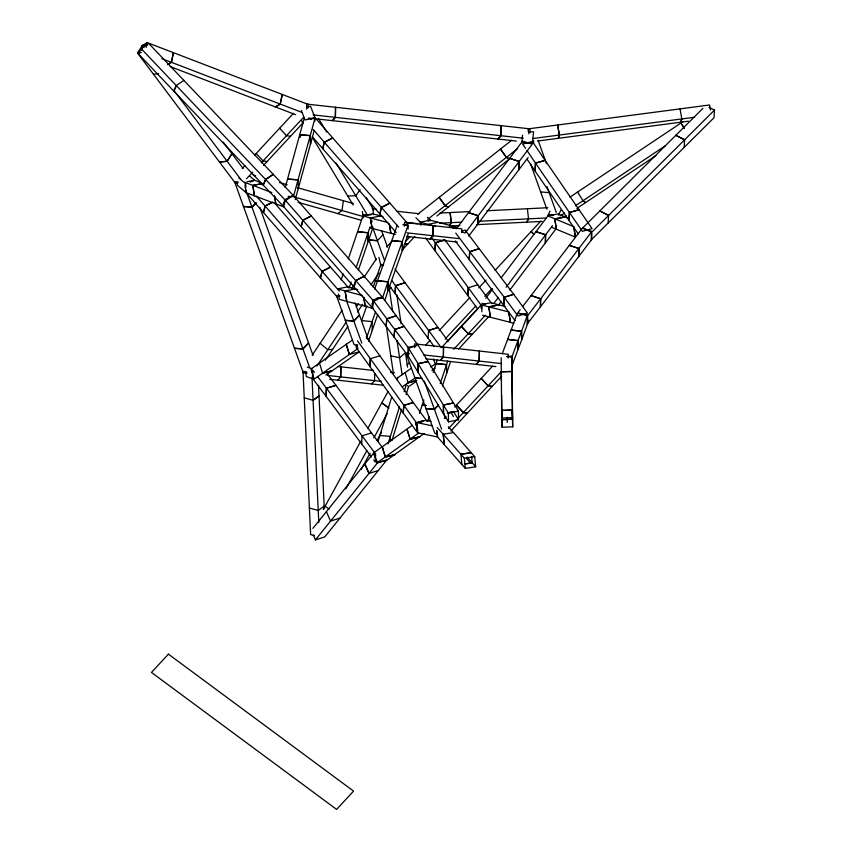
<?xml version="1.0" encoding="UTF-8"?>
<svg xmlns="http://www.w3.org/2000/svg" width="852" height="852" viewBox="0 0 852 852"><rect width="100%" height="100%" fill="white"/><g stroke="black" fill="none" stroke-linecap="round" stroke-linejoin="round"><path stroke-width="1.28" d="M501.178 357.776L501.721 417.991L512.371 417.661L512.233 410.089L501.572 410.419L502.052 427.193L512.702 426.863L511.828 356.253L507.1 356.36M512.063 380.663L511.967 360.172M414.647 347.669L414.69 343.888L443.519 347.02L508.261 354.272L508.186 358.053M495.864 366.594L440.324 360.375L443.413 357.094L443.519 347.02L443.37 357.084L440.324 360.375L425.904 358.809M461.763 232.607L461.816 228.826L404.508 222.468L404.444 226.249M529.944 132.635L529.997 128.854L306.656 104.082L306.571 109.109M340.715 376.893L340.864 366.818L340.715 376.893L337.669 380.184M374.699 373.091L374.582 380.652L371.536 383.933M479.197 361.067L479.346 350.992L479.154 361.056L476.151 364.347L479.197 361.067L443.37 357.084M540.679 298.764L531.094 295.569L582.299 228.251L591.916 231.371L540.679 298.764L540.413 306.901L527.09 324.101L527.367 315.985L540.658 298.807L531.115 295.559L522.51 306.677M552.49 225.673L545.621 234.769L545.355 242.948L509.826 290.095M501.264 277.752L536.004 231.648L545.61 234.79L545.355 242.937L556.047 228.794M591.842 233.704L591.661 239.54L540.413 306.901L540.658 298.807M317.604 376.584L326.422 388.246L326.06 396.265L312.428 378.256L312.79 370.226L314.388 372.345M382.868 448.088L335.933 385.338L326.433 388.256L326.05 396.244L371.461 456.96M361.642 443.817L362.036 435.841L371.536 432.912M714.487 110.121L591.586 232.351L591.15 239.923L714.051 117.682L714.487 110.121L709.002 107.299M608.136 223.011L608.562 215.439L599.797 210.934L582.8 227.857L591.586 232.351M684.167 147.385L684.593 139.813L675.828 135.308L599.797 210.934L608.573 215.439M535.503 163.126L582.427 231.361L592.023 228.581L545.11 160.346L535.503 163.126L535.013 170.964L578.316 233.97M526.973 150.484L535.493 163.105L534.992 170.933L527.186 159.367M455.767 233.118L469.729 251.713L469.218 259.53L455.256 240.935M469.74 251.734L504.277 297.327L503.756 305.133L504.246 297.295L513.681 294.27L479.143 248.677L469.74 251.734L469.218 259.53L515.172 320.682M434.222 346.604L428.066 338.233L428.62 330.469L391.728 280.489M432.347 238.624L468.323 287.752L467.769 295.516L477.77 309.116M481.795 311.768L482.168 306.592L468.323 287.752L477.78 284.76L491.615 303.589M468.323 287.752L467.759 295.506L425.68 238.049M356.381 344.932L356.189 347.51L416.937 431.985L417.469 424.2L357.51 340.832M370.364 358.735L369.8 366.466L370.386 358.756L379.854 355.785L413.295 402.527L403.816 405.477L403.22 413.177L403.795 405.445L413.263 402.485L426.948 421.239M372.803 299.989L372.196 307.678L408.087 355.955L408.704 348.276L372.803 299.989L382.207 296.933L417.31 344.144M522.564 135.244L521.829 142.699L532.457 142.998L533.565 131.815L528.251 131.666M533.48 143.274L533.725 140.793M343.377 200.699L342.003 210.54L337.743 213.596M141.325 50.279L142.327 45.465L147.162 42.6L308.477 104.519L307.732 108.129M146.171 47.414L147.162 42.6M284.834 199.688L283.215 206.12L372.196 307.678L373.89 301.32L382.207 296.922L293.216 195.364L148.749 43.463L141.176 48.66L138.748 54.23L283.215 206.131L285.633 200.561L293.216 195.364L284.834 199.688L373.89 301.32M407.906 223.778L389.875 203.095L381.494 207.419L379.875 213.852L381.494 207.419L389.865 203.074L332.706 137.907L324.346 142.252L322.716 148.685L396.18 232.553M310.511 119.365L314.707 117.214L332.727 137.928L324.335 142.241L322.706 148.663L312.407 136.831M304.356 117.8L285.239 187.493M308.307 118.098L314.899 118.598L293.407 196.769L288.146 196.354M314.068 131.006L295.229 199.528M377.947 441.73L391.696 397.053M396.989 379.822L397.746 377.372M399.535 406.596L388.065 443.828M404.114 391.707L406.372 384.337M392.016 440.377L401.558 409.354M406.116 394.572L408.374 387.202M437.257 359.991L433.125 372.399M440.218 383.517L447.726 361.035M442.422 385.988L450.612 361.397M419.418 413.38L423.87 400.046M427.523 421.527L429.099 416.777M374.699 289.084L377.479 280.798L387.948 281.82L408.097 225.248L402.858 224.715M384.87 300.128L388.043 290.649L387.948 281.82L377.5 280.745L397.224 225.365M367.159 215.471L363.229 215.077L348.244 259.061M358.362 270.18L368.16 241.595L368.075 232.766L370.087 226.824M371.291 223.256L372.09 220.881M372.984 227.324L368.17 241.585L368.075 232.788L357.616 231.723L368.075 232.766M341.12 279.818L343.164 273.865M349.118 288.029L351.173 282.076M356.147 267.592L368.075 232.788M352.078 288.508L353.303 284.941M366.403 338.297L375.551 311.747M368.533 341.162L377.766 314.388M366.797 305.74L361.663 320.565L372.132 321.641L372.217 330.459M373.208 287.188L380.95 264.386L383.57 264.642M408.172 234.119L388.022 290.702L387.948 281.831L382.388 298.402L377.148 297.891M528.964 133.902L528.07 128.876L680.024 108.886L681.834 118.929L680.684 122.209L537.708 141.017M694.668 117.235L681.834 118.929L680.684 122.209L688.384 121.186M517.207 313.44L511.125 330.054L521.562 331.236L527.633 314.622L518.506 313.589M502.297 353.601L511.136 330.033L521.552 331.279L521.626 340.012L518.048 349.373L517.995 340.619L521.552 331.279L521.616 340.033L527.707 323.398L527.644 315.868M517.995 340.587L518.059 349.363L511.903 365.945L511.839 357.158L517.995 340.587L507.568 339.394L517.995 340.619M265.654 179.538L263.236 185.108L265.654 179.538L273.236 174.34L265.654 179.538L285.633 200.561M141.176 48.66L176.279 85.573L173.861 91.132L176.279 85.562L183.862 80.365M549.998 211.104L548.038 215.183L553.267 215.173M558.486 215.162L560.936 210.071M449.441 225.982L451.23 222.66L450.112 212.542L451.23 222.66L449.441 225.982L459.92 225.471M486.79 210.742L527.399 208.74L528.517 218.847L526.728 222.17L476.95 224.63M546.505 217.952L528.517 218.847L526.728 222.17L542.138 221.413M388.001 391.558L367.787 428.439M323.27 509.613L360.779 441.208M345.859 488.92L366.871 450.612M373.868 437.843L387.234 413.465M361.173 469.42L370.087 453.168M377.095 440.399L381.547 432.273M237.964 182.956L235.408 183.212L137.513 53.005L142.316 45.465L147.428 44.943M312.141 355.273L342.078 310.309M364.017 277.358L376.339 258.838M316.901 366.083L346.082 322.269M356.328 306.869L358.532 303.578M370.961 284.898L378.938 272.917M325.326 360.279L347.946 326.305M357.467 312.013L362.59 304.313M360.13 189.687L355.753 195.747L347.733 196.024M528.155 157.439L468.717 236.079M456.31 228.847L468.536 212.617L478.142 215.758L532.212 144.201L522.596 141.081L509.656 158.365L519.273 161.486L519.028 169.633L519.273 161.486L509.666 158.344L468.536 212.606L478.142 215.758L477.887 223.906L478.142 215.758L465.149 233.001L461.55 231.829M506.131 287.188L545.61 234.79M485.768 298.264L492.648 289.169M493.851 303.429L498.431 297.359M498.175 305.527L501.232 301.48M520.167 309.702L517.814 312.737L526.174 315.581M312.886 528.378L373.453 453.285L377.053 461.614M315.421 539.87L377.574 462.806L386.914 459.846L324.761 536.909L315.421 539.87L313.355 535.109M444.286 418.3L446.022 416.426M454.691 407.011L492.509 366.253M448.631 428.513L456.427 420.047M458.163 418.162L463.36 412.517L467.322 413.199L501.679 376.19M450.857 431.08L467.322 413.199L463.328 412.549L456.427 405.137L463.36 412.517M376.073 259.871L368.916 239.955L377.415 240.711L383.027 234.662M540.722 221.2L495.065 270.372M463.328 412.549L488.111 385.807L492.105 386.457L488.079 385.839L481.199 378.384L488.111 385.807M242.266 168.462L244.875 165.661M254.439 155.362L293.525 113.273M246.558 178.707L252.639 172.157M261.33 162.796L303.024 117.895M263.598 165.299L302.684 123.21M386.712 246.899L392.144 241.052M405.382 241.659L409.908 236.781M402.144 250.094L414.817 236.451M406.99 365.199L409.599 362.398M425.585 345.198L430.09 340.342M439.121 330.629L469.803 297.582M478.824 287.87L486.045 280.095M445.106 339.032L475.789 305.985M484.82 296.272L492.041 288.498M441.464 347.637L481.167 304.931M447.321 341.609L477.099 309.542M453.765 349.267L485.363 315.272M458.685 348.926L488.452 316.901M438.45 405.041L434.445 409.343L425.947 408.609L434.445 409.343L438.439 405.03M488.079 385.839L501.125 371.845L511.754 371.451L512.553 419.29L501.903 419.621L502.052 427.193M702.911 108.396L675.828 135.308L684.603 139.813M389.375 289.286L391.334 287.635M417.757 214.214L511.658 140.271M427.789 219.294L517.622 148.557M436.969 215.993L509.475 158.898L506.418 157.386L500.454 149.1L506.418 157.386L509.475 158.898M412.304 425.255L373.762 452.806L376.872 462.924L418.694 432.976M424.147 433.487L386.616 460.325L378.096 462.604M313.089 400.312L319.021 395.935L313.089 400.302L304.249 397.831M324.175 506.109L318.233 510.486L309.393 508.016M356.743 344.73L357.915 348.532L314.047 379.14L310.937 369.012L352.653 339.895M396.638 378.522L411.548 368.128M402.921 386.435L415.755 377.5M430.835 366.978L435.148 363.974L433.572 358.916M409.493 386.052L415.829 381.632M431.943 370.386L435.18 368.139M325.922 375.072L332.344 370.663L322.62 373.261L319.5 363.133M569.988 197.121L683.144 121.57M560.222 215.929L564.567 213.032M575.409 205.801L665.508 145.649M563.822 217.111L565.994 215.662M576.836 208.431L655.912 155.639M404.764 225.397L406.862 224.321M250.2 182.04L254.684 180.315L249.828 176.204M408.704 348.276L416.916 345.582M461.656 231.222L465.192 230.093L479.154 248.688L469.729 251.713M440.931 347.201L428.62 330.469L438.056 327.466L448.067 341.066M444.882 239.827L435.425 242.82L434.871 250.563L435.415 242.799L444.872 239.817M428.62 330.469L438.066 327.477L395.062 269.157M368.969 473.446L364.858 463.925L368.98 473.435L378.32 470.485M339.863 518.154L330.523 521.105L326.401 511.594M326.422 388.246L335.922 385.317L327.093 373.655M535.493 163.105L545.131 160.378L532.351 141.443L522.713 144.169L525.556 148.376M420.345 421.57L423.976 420.59M349.384 354.464L346.253 344.346L349.384 354.464L359.118 351.865L332.355 370.652L322.62 373.261M408.214 382.75L416.724 380.471L408.193 382.75L405.083 372.633M428.29 221.03L430.75 220.498L427.395 217.249M418.087 345.177L458.429 411.047L458.536 419.78L448.482 421.878L408.097 355.966L408.044 347.307L415.574 345.71M408.044 347.307L448.376 413.145L458.429 411.047M418.502 421.9L426.096 420.377L431.091 421.42M483.212 304.26L489.538 302.993M380.524 215.971L372.707 213.799L362.569 215.79L370.386 217.963L380.524 215.971L383.006 216.61M421.41 221.935L430.292 220.178L456.597 227.218L452.795 227.974M420.579 224.79L420.142 222.18L427.96 224.353L438.098 222.351M247.048 181.753L254.631 180.273L261.756 183.01M338.84 288.615L347.733 286.879L357.723 289.616M337.573 288.871L345.103 290.969L355.273 288.977M306.752 106.99L310.565 106.34L315.208 118.162L305.027 119.887L301.31 110.43M437.14 427.512L443.2 434.232L453.53 432.592L474.681 456.629L475.672 466.779L465.352 468.419L437.289 436.714L436.65 430.367M461.88 464.447L460.889 454.297L471.209 452.657L460.889 454.297L443.21 434.232L444.201 444.393L443.2 434.232M471.582 456.459L472.2 462.806L464.457 464.042L472.2 462.806L475.672 466.779M460.889 454.297L464.361 458.269L474.681 456.629M680.024 108.886L709.556 104.988L710.462 110.014M532.425 138.588L681.824 118.929M383.507 265.473L380.865 265.749L378.927 257.347M137.513 53.005L141.347 52.611M153.445 74.199L158.557 73.677M332.578 349.395L327.775 349.757L320.118 343.292M362.43 211.541L362.877 215.364L371.142 214.8M527.399 208.74L547.942 207.718M439.834 213.053L469.761 211.573M439.664 223.224L461.709 222.138M478.739 221.296L528.517 218.847M512.233 410.1L501.583 410.408L501.903 419.599L512.553 419.29L512.233 410.089M511.754 371.504L501.104 371.749L501.423 380.961M298.125 179.879L287.603 179.058L298.125 179.889L298.264 188.665M437.31 433.657L434.893 433.455L406.042 353.218L409.684 353.548M379.864 435.521L390.365 436.384L390.44 441.496M382.868 461.262L385.498 461.475M340.118 296.059L336.476 295.75L354.166 344.815L357.808 345.145M238.23 182.019L234.588 181.7L303.333 372.942L306.986 373.261M422.177 378.522L414.892 377.883L422.187 378.554M540.658 191.913L549.157 192.659L556.271 212.446M368.916 239.955L377.415 240.711M417.97 421.825L421.889 422.209M446.533 364.645L436.064 363.602L446.533 364.667L446.629 373.41M423.763 354.964L443.413 357.094M523.288 138.205L313.057 114.882M516.291 141.059L315.272 118.758M396.979 211.275L419.216 213.745M405.989 222.361L417.757 223.671M459.079 238.624L406.937 232.83M457.322 242.053L406.51 236.419M338.244 366.53L373.432 370.428M390.482 372.324L394.423 372.761M327.583 375.434L381.142 381.377M329.788 379.31L383.347 385.242M372.132 208.516L376.052 208.953M506.631 356.562L511.839 357.158M479.154 361.056L501.487 363.591M290.521 136.32L286.506 135.681L279.616 128.247M267.081 161.56L263.066 160.921L256.175 153.488M415.968 422.411L432.22 425.819M437.79 437.044L417.789 432.859L416.202 423.721M390.791 355.848L399.567 357.723L405.445 352.76L407.586 367.148M505.087 306.464L490.795 302.748M482.434 315.197L510.476 322.375L508.708 311.938L480.688 304.76M395.36 234.492L372.132 228.411L370.386 217.963L387.873 222.542M427.949 224.353L435.351 226.302M361.791 343.122L346.743 301.395L345.103 290.969L362.26 295.484M369.885 227.782L372.122 228.411L370.375 217.974M346.849 301.406L339.309 299.308L338.436 294.089M306.784 372.303L303.003 371.248L310.639 534.577L314.42 535.642M253.161 175.075L255.653 175.789M279.488 182.562L287.145 184.735M297.369 187.642L353.324 203.521M294.717 197.11L363.144 216.536M298.125 202.339L361.365 220.295M513.777 323.334L510.433 322.365L508.708 311.928M552.597 215.631L548.986 214.459L536.004 231.637L545.621 234.769M481.944 303.323L485.544 304.494M307.274 367.095L311.917 368.746M271.82 192.595L244.513 182.243M301.714 112.315L161.869 58.639M170.293 66.594L295.676 114.711M567.4 217.974L557.985 213.948L547.751 215.844L573.779 226.696L575.398 237.133L551.702 227.292M325.134 506.216L329.128 509.176M583.002 200.742L585.516 202.648L583.013 200.731L577.581 192.062M238.911 178.004L245.706 183.766L245.855 187.557M415.882 217.761L420.899 222.638L421.037 225.056M176.279 85.562L265.654 179.538M448.322 426.82L453.52 432.582M467.152 457.077L472.2 462.806M324.346 142.252L398.672 227.122M348.521 287.71L274.344 202.712M256.473 196.205L339.298 291.065M245.387 191.849L337.669 297.497M313.185 129.419L324.335 142.241M466.555 458.493L470.016 462.519M223.192 142.071L243.097 168.536M142.316 45.465L143.903 47.584M173.84 90.344L240.69 179.261M326.433 388.256L362.036 435.841M362.036 435.841L375.636 454.041L375.242 462.018L373.73 459.995M428.077 338.244L388.895 285.132M445.66 240.892L477.78 284.76M366.243 336.828L379.854 355.785M453.562 411.676L458.536 419.78M326.614 131.932L318.435 118.375M366.307 197.707L373.804 210.114M335.88 162.828L366.637 213.788M312.801 138.13L353.186 205.044M450.964 412.347L453.456 416.458M407.639 385.392L408.683 387.213M301.406 119.908L302.801 123.455M443.178 412.006L445.415 418.225M424.275 381.078L441.581 429.184M355.007 302.716L368.266 339.522M247.091 193.574L309.627 367.521M538.113 140.303L546.505 163.659M546.984 186.62L549.157 192.659M530.668 164.116L546.877 209.219M381.675 230.935L387.49 247.112M372.942 228.261L384.572 260.616M259.828 207.377L313.003 355.295M415.488 422.89L417.885 430.452M436.65 430.516L437.555 435.745M345.103 290.969L346.86 301.416L365.242 306.251L363.697 297.114L365.231 306.251L372.984 308.52L372.122 303.301M480.901 306.07L481.337 308.68M527.952 320.032L528.389 322.642M573.779 226.696L575.398 237.122M283.354 203.032L283.961 206.94L246.121 192.659L244.918 184.852M396.819 294.856L401.132 323.813M388.981 286.666L392.708 311.662M397.021 340.608L402.101 374.72M386.275 325.581L393.517 374.156M312.088 370.034L313.259 379.044L306.294 376.552L305.623 371.408M372.91 209.528L373.506 214.629M464.361 458.269L465.352 468.419M362.877 215.364L363.037 217.878M318.531 385.296L324.303 508.772M312.024 377.702L318.797 522.446M245.962 190.081L246.068 192.605L237.325 185.193L237.229 182.669M512.371 417.661L512.702 426.863M314.899 118.598L314.931 121.101M299.872 137.321L299.829 134.818L310.362 135.617L310.511 144.371L310.362 135.617L299.84 134.797L299.883 137.3M501.594 395.126L501.903 419.599M448.376 413.145L448.482 421.878M443.509 413.774L443.402 405.03L453.466 402.943L443.413 405.051L443.498 413.763M363.229 215.077L363.261 217.601M507.164 417.299L507.217 422.422M408.097 225.248L408.129 229.05M433.167 225.695L433.029 235.77L429.972 239.061L432.997 235.77L433.178 225.695M501.125 125.67L500.976 135.745L497.919 139.036L500.976 135.745L501.125 125.67M335.55 107.299L335.379 117.374L332.344 120.664L335.39 117.374L335.55 107.299M578.998 248.582L578.732 256.718L579.009 248.528L569.413 245.397L579.009 248.528M569.424 212.51L568.934 220.349L569.424 212.521L579.03 209.73L569.424 212.51M395.562 285.708L395.019 293.493L395.573 285.729L405.019 282.726L395.562 285.708M386.755 318.829L386.148 326.508L386.787 318.872L396.159 315.762L386.787 318.872M394.678 329.458L394.071 337.136L394.71 329.49L404.072 326.38L394.71 329.49M173.414 52.686L171.422 62.313L167.546 64.603L171.422 62.313L173.414 52.686M282.236 94.455L280.244 104.082L275.398 106.937L280.244 104.082L282.236 94.455M265.089 206.035L263.481 212.478L265.11 206.046L272.416 202.243L265.11 206.046M302.811 220.274L301.193 226.717L302.854 220.317L311.193 215.961L302.854 220.317M322.077 271.415L320.448 277.848L322.077 271.415L330.438 267.07L322.077 271.415M355.689 280.617L354.027 287.007L355.731 280.649L364.038 276.25L355.731 280.649M559.391 135.053L558.262 138.322L559.402 135.053L557.602 124.999L559.391 135.053M231.946 153.711L227.154 161.262L219.475 162.04L227.154 161.262L231.946 153.711M308.562 342.941L302.961 348.99L294.462 348.234L302.961 348.979L308.562 342.941M359.448 315.006L353.846 321.066L345.348 320.309L353.846 321.066L359.448 314.995M255.994 202.882L251.99 207.196L243.491 206.45L251.99 207.196L255.994 202.882M168.43 654.144L151.464 672.43L336.604 809.4L353.569 791.114L168.43 654.144M513.713 294.313L504.246 297.295L517.984 316.007L527.452 313.035L513.713 294.313M419.908 436.639L410.195 439.27L407 429.195L410.174 439.27L419.887 436.661M395.104 454.457L385.381 457.066L382.218 446.97L385.349 457.066L395.083 454.478M428.109 361.557L418.076 363.687L418.13 372.335L418.044 363.644L428.098 361.536M452.295 411.921L447.268 412.975L452.305 411.942M498.857 304.899L488.75 306.922L490.496 317.359L488.75 306.922L498.867 304.899M261.681 183.712L252.831 185.438L254.428 195.853L252.81 185.438L261.67 183.712M565.025 216.994L554.812 218.911L556.409 229.326L554.812 218.911L565.046 217.004M426.106 405.445L422.177 405.062L426.106 405.477M377.947 281.288L375.327 281.022L377.958 281.277M402.357 241.659L391.899 240.594L402.357 241.67L402.442 250.52L402.357 241.67M472.21 334.378L468.195 333.75L461.315 326.305L468.217 333.728L472.21 334.389M407.575 244.247L404.572 243.768L407.575 244.247M448.184 207.164L445.117 205.662L439.153 197.366L445.117 205.662L448.184 207.164M388.789 408.076L381.792 402.9L388.789 408.076M533.757 234.289L531.169 231.499L533.746 234.289M684.369 128.439L680.972 123.018L684.369 128.439M390.887 233.31L389.343 224.182L390.887 233.31M275.814 203.905L274.6 196.098L275.814 203.905"/></g></svg>
